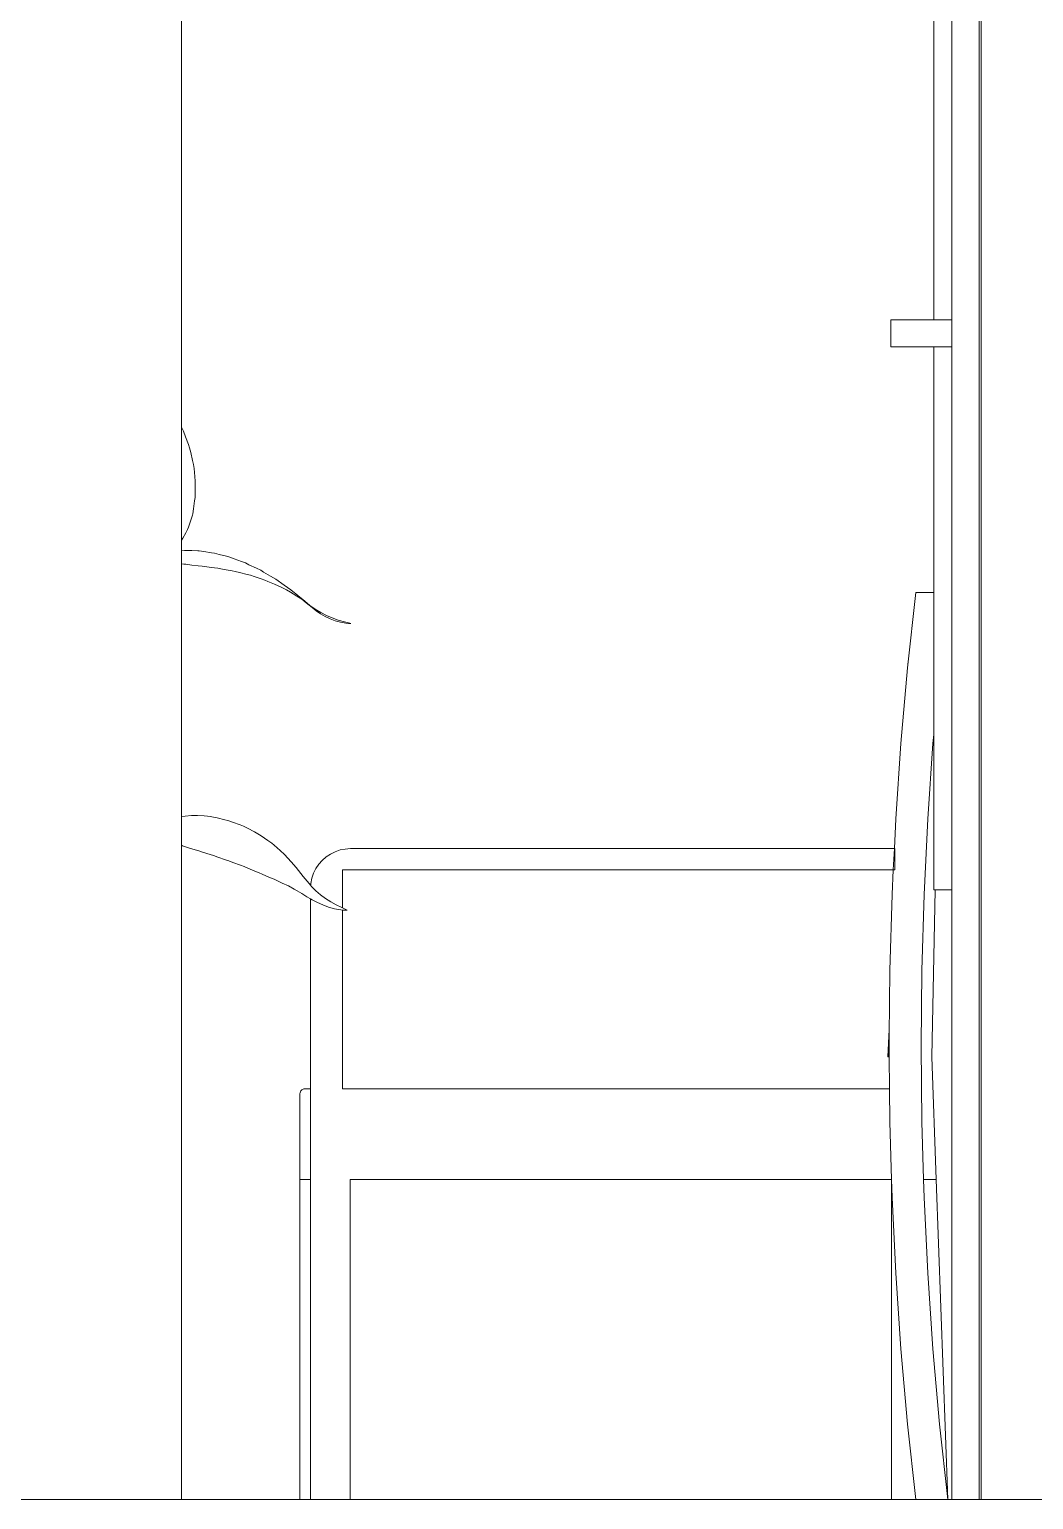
# Model space of a CAD drawing. Header units: metres. Extents: x 12.2 to 77.2, y 18.8 to 35.5.
# Drawn here: x 62.097 to 63.038, y 29.446 to 30.823 of the extents above; entities that cross this region are included whole.
import ezdxf

# ---------------------------------------------------------------- set-up
doc = ezdxf.new("R2010")
doc.units = ezdxf.units.M
doc.layers.add('0inne_gulv', color=7, linetype='Continuous', lineweight=13)

# ---------------------------------------------------------------- blocks, each defined once
blk = doc.blocks.new('One bedroom house rs')
for p, q in [((-8.3221, -1.5355), (-8.3221, 0.2029)), ((-7.5749, -0.1019), (-7.5749, -2.5403)), ((-7.5728, -0.1019), (-7.5728, -2.5403)), ((-7.6173, -0.5337), (-7.6173, -1.4347)), ((-7.6003, -0.5337), (-7.6003, -1.4347)), ((-7.6575, -1.4347), (-7.6575, -1.4601)), ((-7.6575, -1.4347), (-7.6173, -1.4347)), ((-7.6003, -1.4347), (-7.6173, -1.4347)), ((-7.6003, -1.4347), (-7.6003, -1.4601)), ((-7.6173, -1.4601), (-7.6575, -1.4601)), ((-7.6173, -1.4601), (-7.6173, -1.6903)), ((-7.6003, -1.4601), (-7.6173, -1.4601)), ((-7.6003, -1.4601), (-7.6003, -1.9688)), ((-8.3203, -1.5391), (-8.3221, -1.5355)), ((-8.3221, -1.6414), (-8.3221, -1.5355)), ((-8.3182, -1.5445), (-8.3203, -1.5391)), ((-8.3156, -1.5517), (-8.3182, -1.5445)), ((-8.3156, -1.5517), (-8.3146, -1.5547)), ((-8.3146, -1.5547), (-8.3134, -1.5591)), ((-8.3134, -1.5591), (-8.3117, -1.5666)), ((-8.3109, -1.5703), (-8.3117, -1.5666)), ((-8.3103, -1.5741), (-8.3109, -1.5703)), ((-8.3095, -1.5816), (-8.3103, -1.5741)), ((-8.3091, -1.5859), (-8.3095, -1.5816)), ((-8.3092, -1.5968), (-8.3093, -1.6013)), ((-8.3091, -1.5892), (-8.3092, -1.5968)), ((-8.3091, -1.5892), (-8.3091, -1.5859)), ((-8.3107, -1.6118), (-8.3115, -1.6165)), ((-8.3107, -1.6118), (-8.3097, -1.6043)), ((-8.3097, -1.6043), (-8.3093, -1.6013)), ((-8.3136, -1.6236), (-8.3155, -1.6291)), ((-8.3118, -1.6178), (-8.3136, -1.6236)), ((-8.3115, -1.6165), (-8.3118, -1.6178)), ((-8.3208, -1.6393), (-8.3221, -1.6414)), ((-8.318, -1.6344), (-8.3208, -1.6393)), ((-8.318, -1.6344), (-8.3164, -1.6312)), ((-8.3155, -1.6291), (-8.3164, -1.6312)), ((-8.3221, -1.6512), (-8.3221, -1.6414)), ((-8.3221, -1.6512), (-8.3193, -1.6509)), ((-8.3221, -1.6635), (-8.3221, -1.6512)), ((-8.3174, -1.6509), (-8.3193, -1.6509)), ((-8.3122, -1.651), (-8.3174, -1.6509)), ((-8.3067, -1.6512), (-8.3122, -1.651)), ((-8.3055, -1.6512), (-8.3067, -1.6512)), ((-8.301, -1.6519), (-8.3055, -1.6512)), ((-8.301, -1.6519), (-8.294, -1.653)), ((-8.294, -1.653), (-8.2911, -1.6535)), ((-8.3221, -1.6635), (-8.3197, -1.6637)), ((-8.3221, -1.9005), (-8.3221, -1.6635)), ((-8.3179, -1.6639), (-8.3197, -1.6637)), ((-8.3179, -1.6639), (-8.3122, -1.6646)), ((-8.3063, -1.6653), (-8.3122, -1.6646)), ((-8.3063, -1.6653), (-8.3026, -1.6656)), ((-8.3026, -1.6656), (-8.3002, -1.6659)), ((-8.2942, -1.6668), (-8.3002, -1.6659)), ((-8.2942, -1.6668), (-8.288, -1.6676)), ((-8.2869, -1.6546), (-8.2911, -1.6535)), ((-8.2798, -1.6564), (-8.2869, -1.6546)), ((-8.2798, -1.6564), (-8.2767, -1.6573)), ((-8.2767, -1.6573), (-8.2728, -1.6587)), ((-8.2728, -1.6587), (-8.2658, -1.6613)), ((-8.2658, -1.6613), (-8.2622, -1.6626)), ((-8.2622, -1.6626), (-8.2588, -1.6643)), ((-8.2519, -1.6675), (-8.2588, -1.6643)), ((-8.288, -1.6676), (-8.2867, -1.6677)), ((-8.2867, -1.6677), (-8.282, -1.6686)), ((-8.2747, -1.67), (-8.282, -1.6686)), ((-8.2747, -1.67), (-8.2718, -1.6705)), ((-8.2718, -1.6705), (-8.2676, -1.6716)), ((-8.2676, -1.6716), (-8.2606, -1.6734)), ((-8.2606, -1.6734), (-8.2575, -1.6741)), ((-8.2538, -1.6754), (-8.2575, -1.6741)), ((-8.2473, -1.6776), (-8.2538, -1.6754)), ((-8.2478, -1.6695), (-8.2519, -1.6675)), ((-8.2452, -1.6711), (-8.2478, -1.6695)), ((-8.2441, -1.6786), (-8.2473, -1.6776)), ((-8.2452, -1.6711), (-8.2386, -1.6749)), ((-8.241, -1.6799), (-8.2441, -1.6786)), ((-8.235, -1.6825), (-8.241, -1.6799)), ((-8.2386, -1.6749), (-8.2336, -1.6779)), ((-8.2336, -1.6779), (-8.2257, -1.6834)), ((-8.235, -1.6825), (-8.2315, -1.6839)), ((-8.2315, -1.6839), (-8.2292, -1.6851)), ((-8.2238, -1.6879), (-8.2292, -1.6851)), ((-8.2257, -1.6834), (-8.2196, -1.6877)), ((-8.2199, -1.6899), (-8.2238, -1.6879)), ((-8.2139, -1.6938), (-8.2199, -1.6899)), ((-8.2196, -1.6877), (-8.2065, -1.6984)), ((-8.2094, -1.6966), (-8.2139, -1.6938)), ((-7.6418, -1.7609), (-7.6341, -1.6903)), ((-7.6341, -1.6903), (-7.6173, -1.6903)), ((-7.6173, -1.6903), (-7.6173, -1.8233)), ((-8.2053, -1.6999), (-8.2094, -1.6966)), ((-8.2017, -1.7024), (-8.2065, -1.6984)), ((-8.2053, -1.6999), (-8.1997, -1.7044)), ((-8.1967, -1.7059), (-8.2017, -1.7024)), ((-8.1997, -1.7044), (-8.1959, -1.7075)), ((-8.1916, -1.7091), (-8.1967, -1.7059)), ((-8.1918, -1.7102), (-8.1959, -1.7075)), ((-8.1875, -1.7127), (-8.1918, -1.7102)), ((-8.1863, -1.7118), (-8.1916, -1.7091)), ((-8.1875, -1.7127), (-8.1828, -1.7149)), ((-8.1863, -1.7118), (-8.1809, -1.7141)), ((-8.1828, -1.7149), (-8.178, -1.7167)), ((-8.1809, -1.7141), (-8.1753, -1.7161)), ((-8.178, -1.7167), (-8.1731, -1.718)), ((-8.1694, -1.7178), (-8.1753, -1.7161)), ((-8.1681, -1.7189), (-8.1731, -1.718)), ((-8.1694, -1.7178), (-8.1665, -1.7184)), ((-8.1681, -1.7189), (-8.1656, -1.7192)), ((-8.1633, -1.7192), (-8.1665, -1.7184)), ((-8.1633, -1.7192), (-8.1656, -1.7192)), ((-7.648, -1.8317), (-7.6418, -1.7609)), ((-7.6413, -1.7541), (-7.6415, -1.7586)), ((-7.641, -1.7541), (-7.6413, -1.7541)), ((-7.6529, -1.9025), (-7.648, -1.8317)), ((-7.6229, -1.9025), (-7.618, -1.8317)), ((-7.618, -1.8317), (-7.6173, -1.8233)), ((-7.6173, -1.8233), (-7.6173, -1.9688)), ((-8.3186, -1.9), (-8.3221, -1.9005)), ((-8.3221, -1.9272), (-8.3221, -1.9005)), ((-8.3128, -1.8994), (-8.3186, -1.9)), ((-8.3128, -1.8994), (-8.3092, -1.8992)), ((-8.3069, -1.8993), (-8.3092, -1.8992)), ((-8.3008, -1.8996), (-8.3069, -1.8993)), ((-8.2947, -1.9002), (-8.3008, -1.8996)), ((-8.2935, -1.9004), (-8.2947, -1.9002)), ((-8.2887, -1.9014), (-8.2935, -1.9004)), ((-8.2887, -1.9014), (-8.2814, -1.9032)), ((-8.2814, -1.9032), (-8.2785, -1.904)), ((-8.2742, -1.9054), (-8.2785, -1.904)), ((-8.2672, -1.9081), (-8.2742, -1.9054)), ((-8.2672, -1.9081), (-8.2641, -1.9093)), ((-8.2641, -1.9093), (-8.2603, -1.9111)), ((-8.2603, -1.9111), (-8.2537, -1.9146)), ((-8.2537, -1.9146), (-8.2504, -1.9164)), ((-7.6542, -1.9303), (-7.6529, -1.9025)), ((-7.6263, -1.9734), (-7.6229, -1.9025)), ((-8.3221, -1.9272), (-8.3211, -1.9276)), ((-8.3221, -2.5403), (-8.3221, -1.9272)), ((-8.3211, -1.9276), (-8.3191, -1.9284)), ((-8.3137, -1.9302), (-8.3191, -1.9284)), ((-8.2504, -1.9164), (-8.2473, -1.9184)), ((-8.2411, -1.9226), (-8.2473, -1.9184)), ((-8.2375, -1.9252), (-8.2411, -1.9226)), ((-8.2352, -1.9271), (-8.2375, -1.9252)), ((-8.2352, -1.9271), (-8.2296, -1.932)), ((-8.3137, -1.9302), (-8.308, -1.9319)), ((-8.308, -1.9319), (-8.3068, -1.9322)), ((-8.3068, -1.9322), (-8.3023, -1.9337)), ((-8.2951, -1.9359), (-8.3023, -1.9337)), ((-8.2951, -1.9359), (-8.2922, -1.9367)), ((-8.2922, -1.9367), (-8.288, -1.9383)), ((-8.288, -1.9383), (-8.2809, -1.9407)), ((-8.2809, -1.9407), (-8.2777, -1.9417)), ((-8.2738, -1.9433), (-8.2777, -1.9417)), ((-8.2296, -1.932), (-8.2256, -1.9357)), ((-8.2256, -1.9357), (-8.2192, -1.9426)), ((-8.2192, -1.9426), (-8.2146, -1.9479)), ((-8.1934, -1.945), (-8.1902, -1.9413)), ((-8.1902, -1.9413), (-8.1865, -1.9381)), ((-8.1865, -1.9381), (-8.1824, -1.9354)), ((-8.1824, -1.9354), (-8.178, -1.9332)), ((-8.178, -1.9332), (-8.1734, -1.9316)), ((-8.1734, -1.9316), (-8.1686, -1.9307)), ((-8.1686, -1.9307), (-8.1637, -1.9303)), ((-8.1637, -1.9303), (-7.6542, -1.9303)), ((-7.6552, -1.9503), (-7.6542, -1.9303)), ((-7.6542, -1.9303), (-7.6539, -1.9303)), ((-7.6539, -1.9503), (-7.6539, -1.9303)), ((-8.2668, -1.9459), (-8.2738, -1.9433)), ((-8.2633, -1.9472), (-8.2668, -1.9459)), ((-8.26, -1.9486), (-8.2633, -1.9472)), ((-8.2532, -1.9514), (-8.26, -1.9486)), ((-8.2532, -1.9514), (-8.2492, -1.9529)), ((-8.2492, -1.9529), (-8.2466, -1.9542)), ((-8.2401, -1.9571), (-8.2466, -1.9542)), ((-8.2103, -1.9536), (-8.2146, -1.9479)), ((-8.2081, -1.9564), (-8.2103, -1.9536)), ((-8.2081, -1.9564), (-8.2043, -1.9609)), ((-8.1999, -1.9581), (-8.1983, -1.9534)), ((-8.1983, -1.9534), (-8.1961, -1.949)), ((-8.1961, -1.949), (-8.1934, -1.945)), ((-8.1711, -1.9503), (-7.6552, -1.9503)), ((-8.1711, -1.9503), (-8.1711, -1.9859)), ((-7.6563, -1.9734), (-7.6552, -1.9503)), ((-7.6552, -1.9503), (-7.6539, -1.9503)), ((-8.2353, -1.959), (-8.2401, -1.9571)), ((-8.2277, -1.9627), (-8.2353, -1.959)), ((-8.2218, -1.9653), (-8.2277, -1.9627)), ((-8.2164, -1.9682), (-8.2218, -1.9653)), ((-8.2137, -1.9698), (-8.2164, -1.9682)), ((-8.2092, -1.9725), (-8.2137, -1.9698)), ((-8.2009, -1.9649), (-8.2043, -1.9609)), ((-8.2009, -1.9649), (-8.2008, -1.9629)), ((-8.2004, -1.9656), (-8.2009, -1.9649)), ((-8.2008, -1.9629), (-8.1999, -1.9581)), ((-8.1962, -1.9698), (-8.2004, -1.9656)), ((-8.1918, -1.9737), (-8.1962, -1.9698)), ((-7.619, -2.1253), (-7.6159, -1.9688)), ((-7.6159, -1.9688), (-7.6173, -1.9688)), ((-7.6003, -1.9688), (-7.6159, -1.9688)), ((-7.6003, -1.9688), (-7.6003, -2.5403)), ((-8.2092, -1.9725), (-8.2046, -1.9754)), ((-8.2011, -1.9774), (-8.2046, -1.9754)), ((-8.1997, -1.9782), (-8.2011, -1.9774)), ((-8.2011, -2.1553), (-8.2011, -1.9774)), ((-8.1947, -1.9807), (-8.1997, -1.9782)), ((-8.1947, -1.9807), (-8.1895, -1.9831)), ((-8.187, -1.9771), (-8.1918, -1.9737)), ((-8.1895, -1.9831), (-8.1842, -1.9851)), ((-8.187, -1.9771), (-8.1821, -1.9801)), ((-8.1821, -1.9801), (-8.177, -1.9829)), ((-8.1719, -1.9855), (-8.177, -1.9829)), ((-7.6584, -2.0444), (-7.6563, -1.9734)), ((-7.6284, -2.0444), (-7.6263, -1.9734)), ((-8.1842, -1.9851), (-8.1786, -1.9867)), ((-8.1728, -1.9878), (-8.1786, -1.9867)), ((-8.1728, -1.9878), (-8.1711, -1.988)), ((-8.1719, -1.9855), (-8.1711, -1.9859)), ((-8.1711, -1.9859), (-8.1693, -1.9867)), ((-8.1711, -1.988), (-8.1711, -2.1553)), ((-8.1711, -1.988), (-8.1699, -1.9881)), ((-8.1669, -1.9881), (-8.1699, -1.9881)), ((-8.1669, -1.9881), (-8.1693, -1.9867)), ((-7.659, -2.1059), (-7.6584, -2.0444)), ((-7.6291, -2.1153), (-7.6284, -2.0444)), ((-7.659, -2.0997), (-7.6603, -2.1253)), ((-7.659, -2.1059), (-7.66, -2.1253)), ((-7.6591, -2.1153), (-7.659, -2.1059)), ((-7.659, -2.1253), (-7.6591, -2.1153)), ((-7.6284, -2.1863), (-7.6291, -2.1153)), ((-7.6603, -2.1253), (-7.66, -2.1253)), ((-7.659, -2.1253), (-7.66, -2.1253)), ((-7.6587, -2.1553), (-7.659, -2.1253)), ((-7.6193, -2.1253), (-7.619, -2.1253)), ((-7.619, -2.1253), (-7.6149, -2.2403)), ((-8.211, -2.1591), (-8.2111, -2.1597)), ((-8.2111, -2.1597), (-8.2111, -2.1603)), ((-8.2111, -2.1603), (-8.2111, -2.2403)), ((-8.2107, -2.1584), (-8.211, -2.1591)), ((-8.2105, -2.1578), (-8.2107, -2.1584)), ((-8.2101, -2.1573), (-8.2105, -2.1578)), ((-8.2097, -2.1568), (-8.2101, -2.1573)), ((-8.2092, -2.1564), (-8.2097, -2.1568)), ((-8.2086, -2.156), (-8.2092, -2.1564)), ((-8.208, -2.1557), (-8.2086, -2.156)), ((-8.2074, -2.1555), (-8.208, -2.1557)), ((-8.2068, -2.1554), (-8.2074, -2.1555)), ((-8.2061, -2.1553), (-8.2068, -2.1554)), ((-8.2011, -2.1553), (-8.2061, -2.1553)), ((-8.2011, -2.2403), (-8.2011, -2.1553)), ((-8.1711, -2.1553), (-7.6587, -2.1553)), ((-7.6584, -2.1863), (-7.6587, -2.1553)), ((-7.6584, -2.1863), (-7.6568, -2.2403)), ((-7.6268, -2.2403), (-7.6284, -2.1863)), ((-8.2111, -2.2403), (-8.2111, -2.5403)), ((-8.2011, -2.2403), (-8.2111, -2.2403)), ((-8.2011, -2.5403), (-8.2011, -2.2403)), ((-8.1641, -2.5403), (-8.1641, -2.2403)), ((-8.1641, -2.2403), (-7.6569, -2.2403)), ((-7.6569, -2.5403), (-7.6568, -2.2403)), ((-7.6569, -2.5403), (-7.6569, -2.2403)), ((-7.6569, -2.2403), (-7.6568, -2.2403)), ((-7.6569, -2.2403), (-7.6569, -2.4174)), ((-7.6563, -2.2573), (-7.6568, -2.2403)), ((-7.6263, -2.2573), (-7.6268, -2.2403)), ((-7.6149, -2.2403), (-7.6268, -2.2403)), ((-7.6149, -2.2403), (-7.6041, -2.5403)), ((-7.6529, -2.3282), (-7.6563, -2.2573)), ((-7.6229, -2.3282), (-7.6263, -2.2573)), ((-7.648, -2.399), (-7.6529, -2.3282)), ((-7.618, -2.399), (-7.6229, -2.3282)), ((-7.6418, -2.4698), (-7.648, -2.399)), ((-7.6118, -2.4698), (-7.618, -2.399)), ((-7.6341, -2.5403), (-7.6418, -2.4698)), ((-7.6041, -2.5403), (-7.6118, -2.4698)), ((-8.3221, -2.5403), (-8.4872, -2.5403)), ((-8.2111, -2.5403), (-8.3221, -2.5403)), ((-8.2011, -2.5403), (-8.2111, -2.5403)), ((-8.1641, -2.5403), (-8.2011, -2.5403)), ((-7.6569, -2.5403), (-8.1641, -2.5403)), ((-7.6569, -2.5403), (-7.6569, -2.5403)), ((-7.6341, -2.5403), (-7.6569, -2.5403)), ((-7.6041, -2.5403), (-7.6341, -2.5403)), ((-7.6003, -2.5403), (-7.6041, -2.5403)), ((-7.5749, -2.5403), (-7.6003, -2.5403)), ((-7.5728, -2.5403), (-7.5749, -2.5403)), ((0.2504, -2.5403), (-7.5728, -2.5403))]:
    blk.add_line(p, q)

msp = doc.modelspace()

# ---------------------------------------------------------------- block references
at = {"layer": '0inne_gulv'}
msp.add_blockref('One bedroom house rs', (70.562, 31.9859), dxfattribs=at)

doc.saveas('drawing.dxf')
